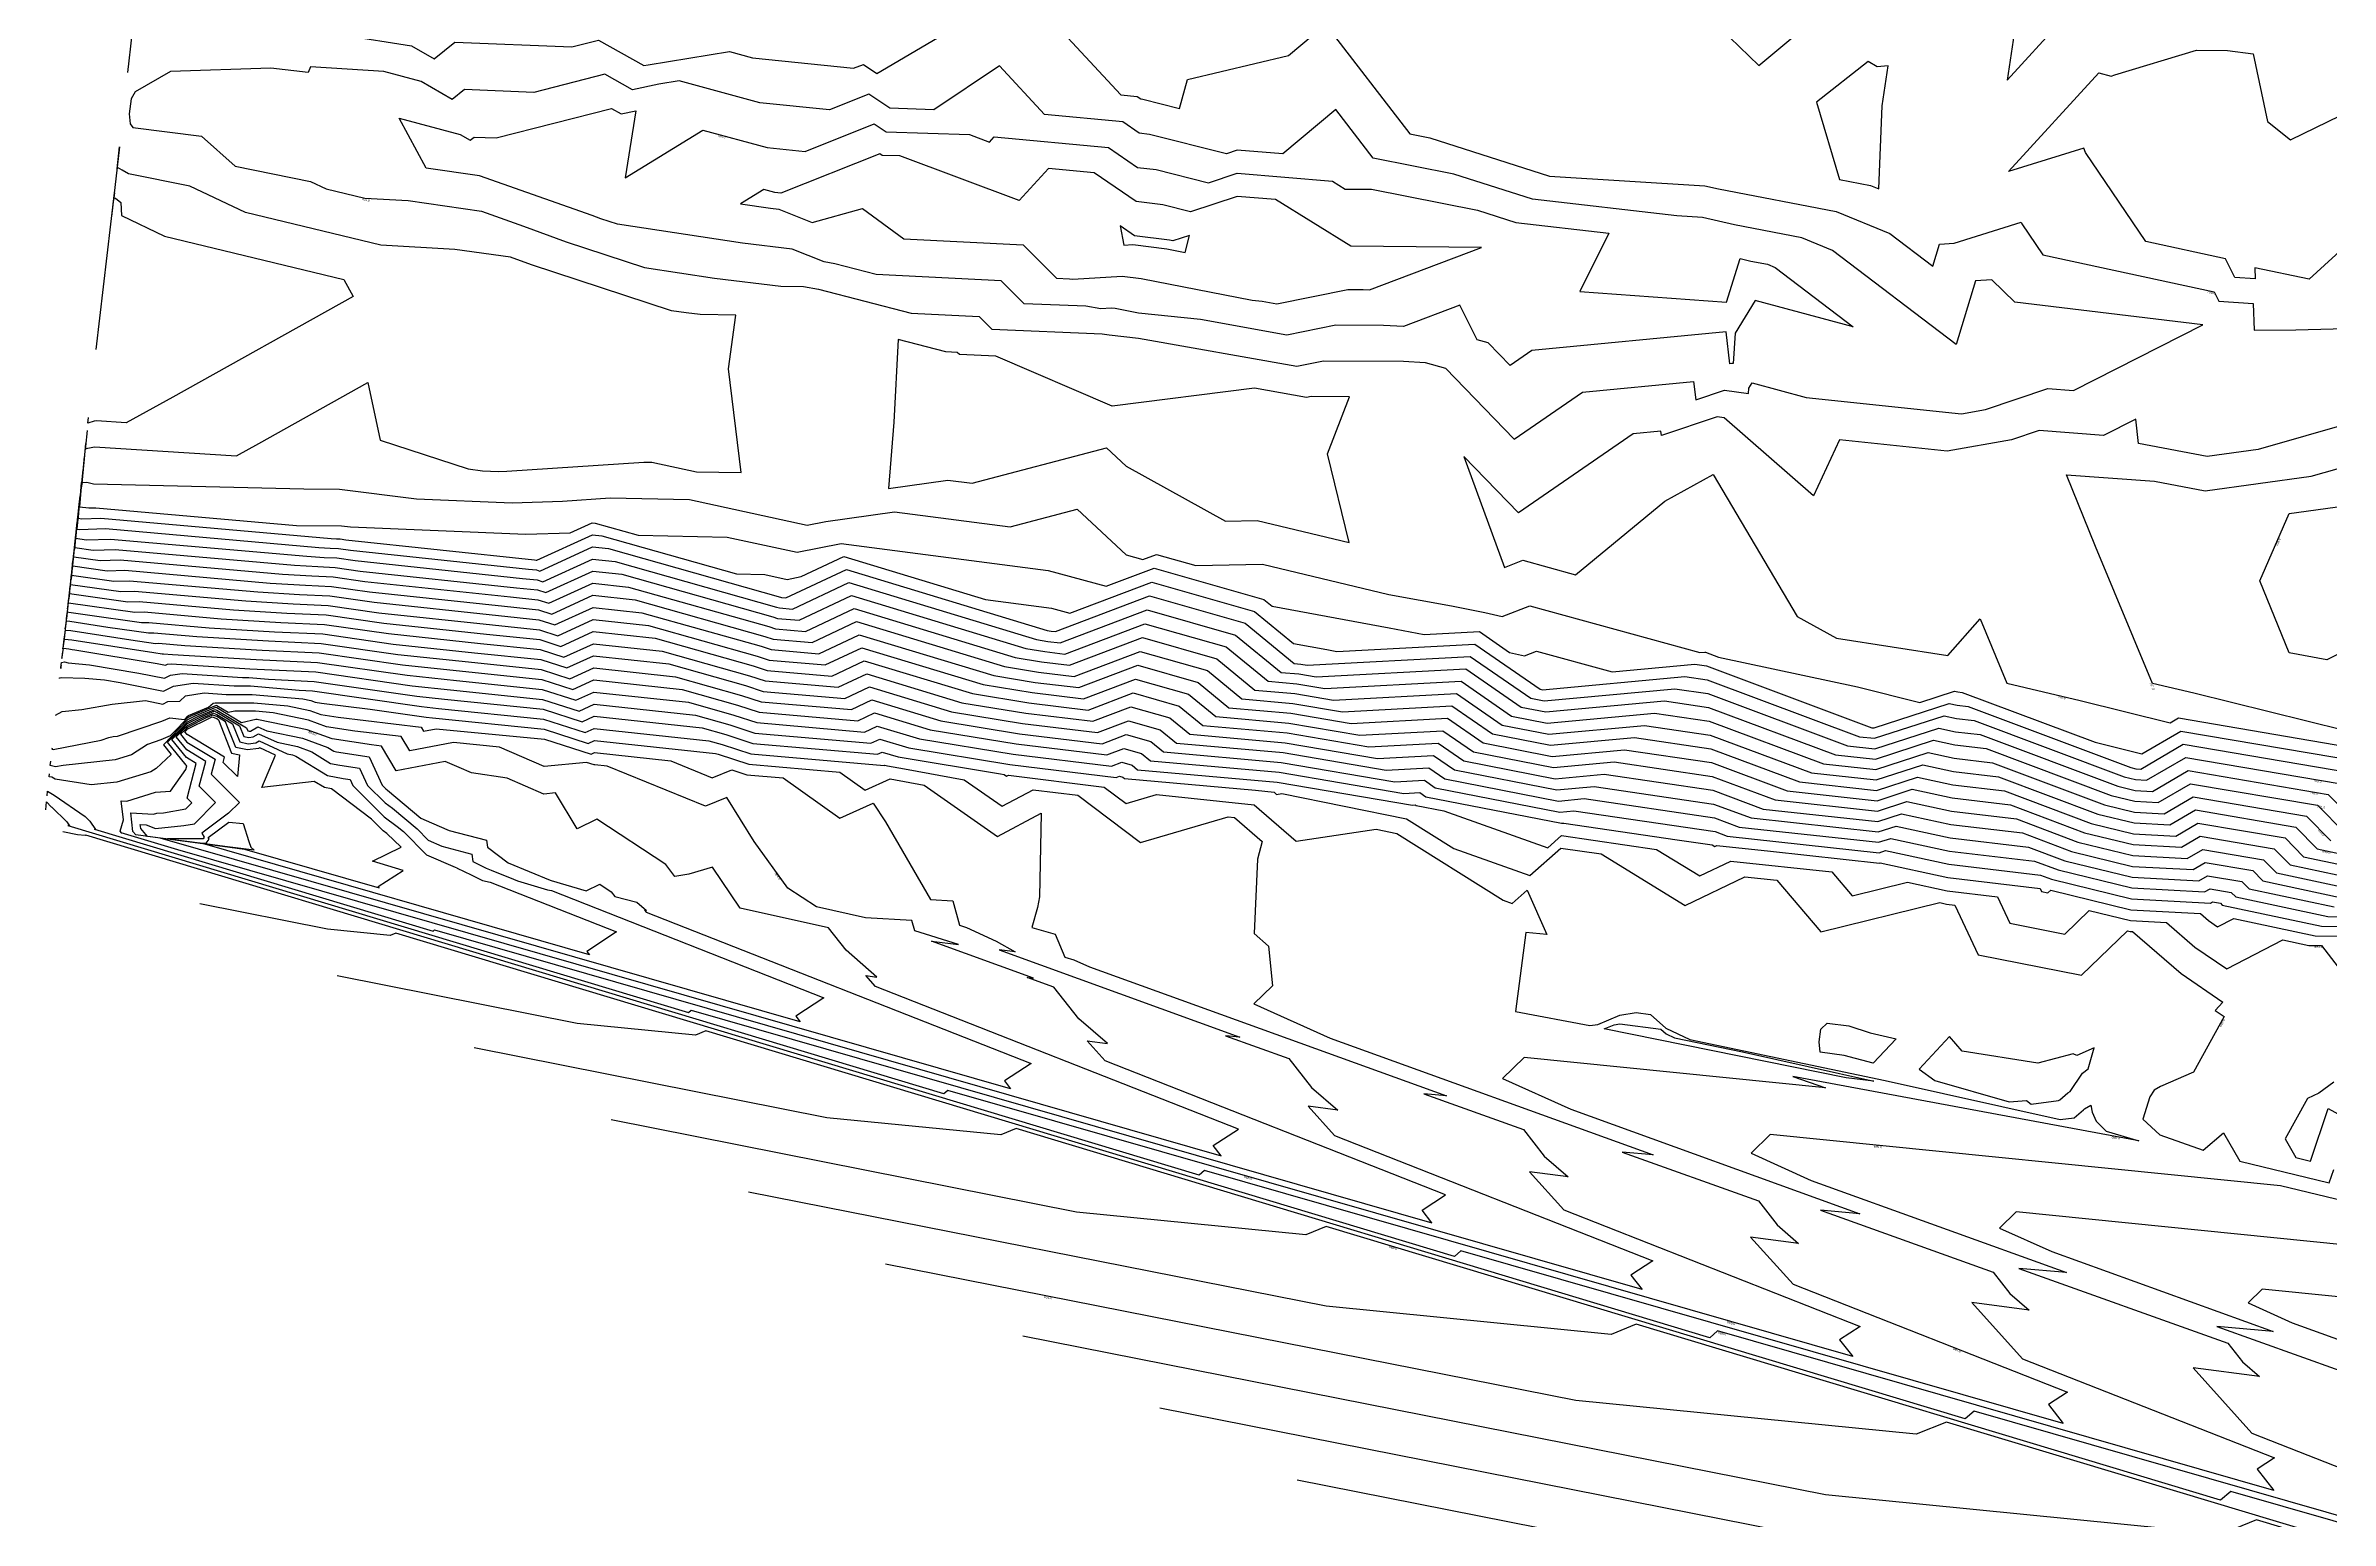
# Model space of a CAD drawing. Extents: x 1684434 to 1702565, y 997334 to 1000228.
# Drawn here: x 1697641 to 1698121.1, y 999311.3 to 999621.2 of the extents above; entities that cross this region are included whole.
import ezdxf

# ---------------------------------------------------------------- set-up
doc = ezdxf.new("R2010")
doc.units = 0
doc.layers.add('Default', color=7, linetype='Continuous')

msp = doc.modelspace()

# ---------------------------------------------------------------- linework, layer by layer
at = {"layer": 'Default'}
for points in [[(1697845.61, 999633.87), (1697866.92, 999610.82), (1697870.4, 999610.49), (1697871.12, 999610), (1697871.58, 999609.94), (1697879.29, 999608), (1697880.97, 999614.07), (1697902.2, 999619.07), (1697909.98, 999625.62), (1697927.65, 999602.62), (1697931.88, 999601.79), (1697957.01, 999593.72), (1697989.68, 999591.74), (1697992.53, 999591.08), (1698017.25, 999586.29), (1698028.53, 999581.69), (1698037.55, 999574.82), (1698038.98, 999579.47), (1698042.02, 999579.69), (1698056.12, 999584.08), (1698056.23, 999583.76), (1698060.64, 999577.25), (1698096.66, 999569.45), (1698097.66, 999567.49), (1698104.89, 999566.97), (1698105.04, 999561.38), (1698113.8, 999561.48), (1698126.96, 999561.79)], [(1697988.8, 999628.75), (1698001, 999617.02), (1698017.03, 999630.35)], [(1697703.7, 999623.36), (1697717.89, 999621.16), (1697722.7, 999618.42), (1697727.01, 999621.89), (1697751.56, 999620.92), (1697757.16, 999622.34), (1697766.71, 999616.97), (1697767.64, 999617.17), (1697784.7, 999619.93), (1697789.55, 999618.62), (1697810.77, 999616.41), (1697812.85, 999617.24), (1697815.7, 999615.32), (1697834.36, 999626.34)], [(1698055.1, 999626.56), (1698053.16, 999613.93), (1698064.42, 999626.24)], [(1697658.27, 999615.52), (1697659.23, 999623.52)], [(1698151.92, 999604.34), (1698116.61, 999572.07), (1698105.24, 999574.51), (1698105.31, 999572.16), (1698101.03, 999572.47), (1698099.03, 999576.38), (1698082.3, 999580), (1698069.62, 999598.74), (1698069.31, 999599.65), (1698053.45, 999594.7), (1698072.42, 999615.46), (1698075.01, 999614.74), (1698075.82, 999615.02), (1698092.97, 999620.21), (1698099.49, 999620.14), (1698104.85, 999619.42), (1698107.91, 999605.22), (1698112.71, 999601.35), (1698149.43, 999619.27)], [(1698054.77, 999567.25), (1698049.96, 999571.99), (1698046.55, 999571.75), (1698042.43, 999558.38), (1698016.48, 999578.13), (1698010.03, 999580.76), (1697995.91, 999583.5), (1697989.18, 999585.06), (1697983.74, 999585.39), (1697953.46, 999588.88), (1697936.9, 999594.2), (1697919.96, 999597.53), (1697912.1, 999607.75), (1697901.01, 999598.41), (1697891.41, 999599.21), (1697889.14, 999598.46), (1697872.97, 999602.53), (1697870.8, 999602.8), (1697867.38, 999605.14), (1697850.89, 999606.69), (1697841.42, 999616.93), (1697827.63, 999607.71), (1697818.4, 999608.02), (1697813.99, 999610.98), (1697805.7, 999607.68), (1697791.11, 999609.19), (1697774.12, 999613.77), (1697769.86, 999613.08), (1697764.32, 999611.9), (1697758.54, 999615.15), (1697743.63, 999611.35), (1697729.03, 999611.93), (1697726.47, 999609.87), (1697719.9, 999613.61), (1697712.06, 999615.73), (1697696.7, 999616.7), (1697696.17, 999615.51), (1697688.37, 999616.45), (1697667.24, 999615.72), (1697659.82, 999611.45), (1697658.98, 999610.02), (1697658.58, 999606.83), (1697658.8, 999604.74), (1697659.34, 999603.98), (1697673.79, 999602.12), (1697680.85, 999595.82), (1697696.66, 999592.65), (1697700, 999591.07), (1697708.12, 999589.1), (1697717.22, 999588.6), (1697732.6, 999586.39), (1697741.47, 999583.25), (1697750.41, 999579.96), (1697766.86, 999574.55), (1697781.54, 999572.33), (1697795.48, 999570.65), (1697800.3, 999570.59), (1697803.39, 999570), (1697822.86, 999564.94), (1697837.19, 999564.24), (1697839.83, 999561.6), (1697863.01, 999560.62), (1697864.5, 999560.38), (1697870.67, 999559.73), (1697903.89, 999553.8), (1697909.5, 999554.93), (1697926.37, 999554.87), (1697930.88, 999554.61), (1697935.19, 999553.39), (1697949.61, 999538.5), (1697963.96, 999548.36), (1697987.27, 999550.61), (1697987.74, 999546.75), (1697993.77, 999548.78), (1697998.84, 999548.1), (1697998.91, 999549.17), (1697999.6, 999550.31), (1698010.95, 999547.27), (1698043.55, 999543.8), (1698048.64, 999544.7), (1698061.7, 999549.16), (1698067.09, 999548.74), (1698094.29, 999562.52), (1698054.77, 999567.25)], [(1698028.2, 999616.93), (1698025.87, 999616.72), (1698023.95, 999617.87), (1698013.09, 999609.32), (1698017.93, 999593.08), (1698024.47, 999591.82), (1698026.2, 999591.11), (1698026.91, 999608.55), (1698028.2, 999616.93)], [(1697963.36, 999569.49), (1697994.2, 999567.24), (1697997.08, 999576.42), (1697999.29, 999575.91), (1698002.82, 999575.23), (1698004.43, 999574.57), (1698020.83, 999562.09), (1698000.21, 999567.62), (1697996.05, 999560.79), (1697995.63, 999554.36), (1697995.31, 999554.41), (1697994.93, 999554.28), (1697994.11, 999561.03), (1697953.31, 999557.1), (1697948.75, 999553.96), (1697944.16, 999558.7), (1697941.8, 999559.37), (1697938.17, 999566.64), (1697926.32, 999562.16), (1697922.12, 999562.4), (1697912.09, 999562.44), (1697901.79, 999560.37), (1697883.67, 999563.6), (1697870.69, 999564.98), (1697865.78, 999565.93), (1697864.94, 999566.03), (1697862.76, 999565.9), (1697859.59, 999566.4), (1697846.64, 999566.94), (1697841.79, 999571.78), (1697815.53, 999573.08), (1697806.87, 999575.33), (1697804.62, 999575.76), (1697797.92, 999578.39), (1697787.44, 999579.66), (1697761.18, 999583.63), (1697757.71, 999584.77), (1697755.83, 999585.46), (1697732.19, 999593.84), (1697720.96, 999595.45), (1697715.32, 999605.97), (1697728.14, 999602.5), (1697730.23, 999601.31), (1697731.05, 999601.97), (1697735.7, 999601.79), (1697759.92, 999607.95), (1697761.93, 999606.83), (1697765.07, 999607.5), (1697762.78, 999593.39), (1697779.14, 999603.41), (1697792.66, 999599.77), (1697800.62, 999598.94), (1697815.14, 999604.72), (1697817.61, 999603.06), (1697835.14, 999602.49), (1697839.32, 999600.92), (1697840.34, 999602.04), (1697864.36, 999599.78), (1697870.48, 999595.6), (1697874.36, 999595.12), (1697885.38, 999592.35), (1697891.41, 999594.35), (1697911.41, 999592.68), (1697914.05, 999591.05), (1697919.6, 999590.99), (1697941.92, 999586.6), (1697949.92, 999584.04), (1697969.47, 999581.78), (1697963.36, 999569.49)], [(1697649.74, 999540.3), (1697649.41, 999536.91), (1697649.39, 999536.65), (1697649.35, 999536.22), (1697649.39, 999536.43), (1697649.88, 999536.6), (1697651.33, 999536.84), (1697681.12, 999534.99), (1697685.83, 999537.57), (1697708.73, 999550.36), (1697711.3, 999538.24), (1697729.79, 999532.25), (1697732.82, 999531.86), (1697736.17, 999531.72), (1697737.93, 999531.79), (1697766.74, 999533.68), (1697768.41, 999533.64), (1697777.82, 999531.6), (1697787.17, 999531.49), (1697784.49, 999553.28), (1697786.08, 999564.56), (1697778.57, 999564.65), (1697775.64, 999565.01), (1697772.54, 999565.47), (1697743.12, 999575.15), (1697738.72, 999576.76), (1697727, 999578.36), (1697711.44, 999579.22), (1697683.02, 999586.11), (1697671.34, 999591.65), (1697658.47, 999594.23), (1697657.1, 999594.99), (1697656.16, 999595.58), (1697656.09, 999595.29), (1697656.54, 999599.88), (1697654.84, 999585.26)], [(1697915.29, 999579.05), (1697899.41, 999588.83), (1697891.41, 999589.49), (1697881.61, 999586.24), (1697875.76, 999587.71), (1697870.16, 999588.41), (1697861.35, 999594.43), (1697851.74, 999595.33), (1697845.6, 999588.6), (1697820.51, 999597.99), (1697816.81, 999598.11), (1697816.29, 999598.46), (1697795.54, 999590.2), (1697794.22, 999590.34), (1697791.96, 999590.95), (1697787.05, 999587.94), (1697793.35, 999586.99), (1697795.09, 999586.78), (1697802.1, 999584.02), (1697812.63, 999586.95), (1697821.32, 999580.56), (1697846.39, 999579.33), (1697853.45, 999572.29), (1697856.18, 999572.17), (1697856.85, 999572.07), (1697867.22, 999572.7), (1697871.2, 999572.21), (1697894.51, 999567.71), (1697896.67, 999567.48), (1697899.69, 999566.94), (1697914.67, 999569.94), (1697917.86, 999569.93), (1697919.2, 999569.86), (1697942.75, 999578.76), (1697915.29, 999579.05)], [(1697651.67, 999557.35), (1697655.48, 999590.25), (1697655.32, 999588.65), (1697655.45, 999589.16), (1697655.72, 999589.09), (1697656.85, 999588.22), (1697656.97, 999585.46), (1697666.04, 999581.16), (1697703.71, 999572.02), (1697705.62, 999568.43), (1697667.73, 999547.28), (1697657.96, 999541.93), (1697651.69, 999542.32), (1697651.23, 999542.24), (1697649.93, 999541.84), (1697650.04, 999543.04)], [(1697877.15, 999580.3), (1697869.85, 999581.21), (1697866.82, 999583.28), (1697867.57, 999579.25), (1697869.5, 999579.37), (1697876.62, 999578.48), (1697880.46, 999577.74), (1697881.35, 999581.3), (1697877.84, 999580.13), (1697877.15, 999580.3)], [(1697906.92, 999547.42), (1697905.99, 999547.23), (1697895, 999549.19), (1697865.15, 999545.43), (1697840.65, 999555.93), (1697833.03, 999556.25), (1697832.59, 999556.69), (1697830.2, 999556.81), (1697820.18, 999559.41), (1697819.22, 999542.08), (1697818.1, 999528.11), (1697830.61, 999529.87), (1697835.73, 999529.21), (1697863.93, 999536.68), (1697868.04, 999532.81), (1697888.91, 999521.26), (1697895.57, 999521.39), (1697914.89, 999516.77), (1697910.37, 999535.42), (1697914.96, 999547.39), (1697906.92, 999547.42)], [(1698125.92, 999542.03), (1698105.94, 999536.32), (1698095.17, 999534.84), (1698080.77, 999537.55), (1698080.18, 999542.71), (1698073.39, 999539.27), (1698059.91, 999540.32), (1698054.11, 999538.34), (1698040.55, 999535.93), (1698017.94, 999538.34), (1698012.45, 999526.61), (1697993.73, 999542.95), (1697992.23, 999543.15), (1697980.54, 999539.22), (1697980.42, 999540.19), (1697974.6, 999539.62), (1697950.47, 999523.03), (1697939.02, 999534.86), (1697947.54, 999511.51), (1697951.39, 999513.03), (1697962.51, 999509.96), (1697981.22, 999525.46), (1697991.37, 999531.03), (1698009.06, 999501.21), (1698017.35, 999496.64), (1698040.68, 999493.05), (1698047.47, 999500.76), (1698053.08, 999487.22), (1698068.49, 999483.58), (1698087.43, 999478.9), (1698089.16, 999479.91), (1698129.69, 999473.02)], [(1697649.13, 999534.82), (1697648.84, 999531.79), (1697648.44, 999527.7), (1697648.12, 999524.29), (1697650.1, 999524.02), (1697651.59, 999524.07), (1697693.77, 999520.36), (1697703.19, 999520.27), (1697705.1, 999520.03), (1697741.94, 999518.49), (1697751.27, 999518.82), (1697755.87, 999520.93), (1697756.51, 999520.86), (1697765.52, 999518.31), (1697784.24, 999517.91), (1697798.95, 999514.72), (1697808.2, 999516.58), (1697851.67, 999510.91), (1697863.89, 999507.57), (1697873.92, 999511.37), (1697897.01, 999504.78), (1697898.73, 999503.36), (1697923.33, 999498.85), (1697930.7, 999497.41), (1697942.3, 999498.04), (1697948.64, 999493.65), (1697951.74, 999492.93), (1697954.31, 999493.94), (1697970.19, 999489.57), (1697987.56, 999491.17), (1697989.98, 999490.82), (1698024.71, 999477.86), (1698025.23, 999477.8), (1698041.02, 999482.95), (1698042.64, 999482.6), (1698045, 999482.32), (1698079.18, 999469.48), (1698080.23, 999469.22), (1698081.26, 999469.16), (1698090.18, 999474.38), (1698125.16, 999468.44)], [(1697649.43, 999537.56), (1697649.12, 999534.35), (1697648.91, 999532.18), (1697648.57, 999528.49), (1697648.77, 999529.41), (1697649.69, 999529.47), (1697651.06, 999529.09), (1697695.3, 999528.06), (1697702.75, 999528), (1697718.96, 999525.95), (1697739.05, 999525.11), (1697749.62, 999525.48), (1697759.64, 999526.13), (1697776.32, 999525.78), (1697801.05, 999520.41), (1697804.97, 999521.2), (1697819.4, 999523.23), (1697843.7, 999520.06), (1697857.8, 999523.79), (1697868.05, 999514.15), (1697871.54, 999513.19), (1697874.41, 999514.28), (1697882.7, 999511.92), (1697896.71, 999512.19), (1697923.24, 999505.85), (1697936.42, 999503.43), (1697943.42, 999502.06), (1697947.08, 999501.21), (1697952.85, 999503.49), (1697988.58, 999493.64), (1697989.67, 999493.74), (1697989.82, 999493.72), (1697992.55, 999492.7), (1698021.72, 999486.42), (1698034.85, 999483.15), (1698042.14, 999485.52), (1698042.79, 999485.38), (1698043.73, 999485.27), (1698071.66, 999474.78), (1698081.48, 999472.35), (1698089.67, 999477.14), (1698127.43, 999470.73)], [(1698131.96, 999475.31), (1698092.37, 999485.09), (1698083.7, 999487.14), (1698071.77, 999515.94), (1698065.67, 999530.97), (1698084.1, 999529.63), (1698094.76, 999527.62), (1698117.07, 999530.68), (1698127.97, 999533.79)], [(1697648.52, 999529.35), (1697648.26, 999526.66), (1697647.57, 999519.55), (1697647.58, 999519.6), (1697648.13, 999519.52), (1697653.62, 999519.69), (1697698.46, 999515.75), (1697700.83, 999515.6), (1697702.57, 999515.52), (1697705.11, 999515.15), (1697742.46, 999511.17), (1697744.18, 999511), (1697744.86, 999510.78), (1697755.92, 999515.84), (1697759.32, 999515.48), (1697795.43, 999505.28), (1697795.63, 999505.21), (1697796.59, 999505.13), (1697809.27, 999511.1), (1697851.47, 999498.3), (1697852.31, 999498.16), (1697853.19, 999498.05), (1697872.95, 999505.54), (1697893.05, 999499.81), (1697903.36, 999491.33), (1697904.76, 999491.21), (1697906.11, 999490.98), (1697940.37, 999492.84), (1697953.07, 999484.05), (1697955.88, 999483.5), (1697983.32, 999486.04), (1697990.28, 999485.02), (1698019.64, 999474.06), (1698025.4, 999473.43), (1698038.79, 999477.79), (1698042.35, 999477.02), (1698047.53, 999476.41), (1698076.4, 999465.56), (1698080.07, 999464.67), (1698083.7, 999464.47), (1698091.2, 999468.86), (1698120.63, 999463.85), (1698126.88, 999457.49)], [(1697648.82, 999532.08), (1697648.55, 999529.22), (1697647.96, 999523.23), (1697647.84, 999521.87), (1697648.63, 999521.76), (1697652.6, 999521.88), (1697701.03, 999517.62), (1697702.13, 999517.55), (1697702.94, 999517.52), (1697704.11, 999517.35), (1697743.72, 999513.12), (1697744.08, 999513.09), (1697744.23, 999513.04), (1697755.9, 999518.38), (1697757.92, 999518.17), (1697786.2, 999510.18), (1697792.16, 999510.05), (1697796.84, 999509.03), (1697799.79, 999509.63), (1697808.74, 999513.84), (1697838.51, 999504.81), (1697852.35, 999503), (1697856.24, 999501.94), (1697873.44, 999508.45), (1697895.03, 999502.29), (1697903.21, 999495.56), (1697910.24, 999494.28), (1697912.35, 999493.86), (1697941.34, 999495.44), (1697955.08, 999485.93), (1697955.54, 999485.84), (1697985.44, 999488.61), (1697990.13, 999487.92), (1698022.18, 999475.96), (1698025.32, 999475.62), (1698039.91, 999480.37), (1698042.5, 999479.81), (1698046.26, 999479.36), (1698077.79, 999467.52), (1698080.15, 999466.94), (1698082.48, 999466.81), (1698090.69, 999471.62), (1698122.9, 999466.15)], [(1697647.91, 999523.87), (1697647.69, 999521.54), (1697647.08, 999515.37), (1697647.14, 999515.72), (1697651.03, 999515.17), (1697655.64, 999515.31), (1697693.33, 999511.99), (1697698.23, 999511.7), (1697701.83, 999511.53), (1697707.09, 999510.77), (1697739.95, 999507.27), (1697744.38, 999506.81), (1697746.13, 999506.25), (1697755.97, 999510.76), (1697762.12, 999510.1), (1697793.79, 999501.15), (1697794.78, 999500.83), (1697799.34, 999500.43), (1697810.35, 999505.62), (1697847, 999494.5), (1697850.97, 999493.85), (1697855.15, 999493.34), (1697871.98, 999499.71), (1697889.1, 999494.83), (1697897.87, 999487.61), (1697903.93, 999487.08), (1697909.8, 999486.08), (1697938.44, 999487.64), (1697949.06, 999480.29), (1697956.54, 999478.83), (1697979.09, 999480.91), (1697990.59, 999479.22), (1698014.58, 999470.27), (1698025.57, 999469.06), (1698036.55, 999472.64), (1698042.06, 999471.45), (1698050.06, 999470.5), (1698073.62, 999461.65), (1698079.91, 999460.11), (1698086.14, 999459.77), (1698092.23, 999463.33), (1698116.1, 999459.27), (1698121.17, 999454.11)], [(1697648.21, 999526.61), (1697647.97, 999524.1), (1697647.33, 999517.46), (1697647.36, 999517.66), (1697649.58, 999517.34), (1697654.63, 999517.5), (1697695.9, 999513.87), (1697699.53, 999513.65), (1697702.2, 999513.52), (1697706.1, 999512.96), (1697741.21, 999509.22), (1697744.28, 999508.9), (1697745.49, 999508.51), (1697755.95, 999513.3), (1697760.72, 999512.79), (1697794.61, 999503.21), (1697795.2, 999503.02), (1697797.97, 999502.78), (1697809.81, 999508.36), (1697849.24, 999496.4), (1697851.64, 999496), (1697854.17, 999495.7), (1697872.46, 999502.63), (1697891.07, 999497.32), (1697900.62, 999489.47), (1697904.34, 999489.14), (1697907.96, 999488.53), (1697939.41, 999490.24), (1697951.07, 999482.17), (1697956.21, 999481.16), (1697981.2, 999483.48), (1697990.43, 999482.12), (1698017.11, 999472.17), (1698025.49, 999471.25), (1698037.67, 999475.22), (1698042.2, 999474.24), (1698048.79, 999473.46), (1698075.01, 999463.61), (1698079.99, 999462.39), (1698084.92, 999462.12), (1698091.72, 999466.09), (1698118.37, 999461.56), (1698124.03, 999455.8)], [(1698134.5, 999499.12), (1698120.35, 999492.14), (1698112.46, 999493.57), (1698106.23, 999508.68), (1698112.43, 999522.88), (1698128.2, 999525.04)], [(1697647.61, 999521.13), (1697647.4, 999518.98), (1697646.84, 999513.28), (1697646.92, 999513.79), (1697652.48, 999512.99), (1697656.66, 999513.12), (1697690.77, 999510.12), (1697696.93, 999509.75), (1697701.47, 999509.53), (1697708.09, 999508.58), (1697738.69, 999505.32), (1697744.48, 999504.72), (1697746.76, 999503.99), (1697756, 999508.22), (1697763.52, 999507.4), (1697792.97, 999499.09), (1697794.35, 999498.64), (1697800.71, 999498.08), (1697810.89, 999502.88), (1697844.76, 999492.6), (1697850.31, 999491.69), (1697856.13, 999490.98), (1697871.49, 999496.8), (1697887.12, 999492.34), (1697895.13, 999485.76), (1697903.52, 999485.01), (1697911.64, 999483.63), (1697937.48, 999485.04), (1697947.06, 999478.41), (1697956.88, 999476.49), (1697976.97, 999478.35), (1697990.74, 999476.31), (1698012.04, 999468.37), (1698025.66, 999466.88), (1698035.44, 999470.06), (1698041.91, 999468.66), (1698051.33, 999467.55), (1698072.22, 999459.7), (1698079.83, 999457.83), (1698087.36, 999457.42), (1698092.74, 999460.57), (1698113.84, 999456.98), (1698118.32, 999452.42), (1698128.45, 999450.26)], [(1697647, 999515.66), (1697646.83, 999513.86), (1697646.36, 999509.1), (1697646.49, 999509.91), (1697655.39, 999508.64), (1697658.68, 999508.74), (1697685.64, 999506.37), (1697694.34, 999505.84), (1697700.73, 999505.54), (1697710.07, 999504.2), (1697736.18, 999501.42), (1697744.67, 999500.54), (1697748.03, 999499.46), (1697756.05, 999503.13), (1697766.33, 999502.02), (1697791.34, 999494.96), (1697793.49, 999494.26), (1697803.46, 999493.39), (1697811.97, 999497.4), (1697840.29, 999488.81), (1697848.97, 999487.38), (1697858.1, 999486.27), (1697870.52, 999490.97), (1697883.16, 999487.37), (1697889.64, 999482.04), (1697902.69, 999480.88), (1697915.33, 999478.73), (1697935.55, 999479.84), (1697943.05, 999474.65), (1697957.54, 999471.81), (1697972.74, 999473.21), (1697991.04, 999470.51), (1698006.98, 999464.57), (1698025.83, 999462.51), (1698033.2, 999464.91), (1698041.62, 999463.09), (1698053.86, 999461.64), (1698069.44, 999455.78), (1698079.67, 999453.28), (1698089.8, 999452.72), (1698093.76, 999455.04), (1698109.31, 999452.4), (1698112.61, 999449.04), (1698125.81, 999446.23)], [(1697647.3, 999518.39), (1697647.11, 999516.42), (1697646.6, 999511.19), (1697646.71, 999511.85), (1697653.94, 999510.82), (1697657.67, 999510.93), (1697688.2, 999508.24), (1697695.64, 999507.79), (1697701.1, 999507.53), (1697709.08, 999506.39), (1697737.43, 999503.37), (1697744.58, 999502.63), (1697747.39, 999501.72), (1697756.03, 999505.67), (1697764.93, 999504.71), (1697792.16, 999497.02), (1697793.92, 999496.45), (1697802.09, 999495.74), (1697811.43, 999500.14), (1697842.52, 999490.71), (1697849.64, 999489.53), (1697857.11, 999488.63), (1697871.01, 999493.89), (1697885.14, 999489.86), (1697892.38, 999483.9), (1697903.1, 999482.95), (1697913.49, 999481.18), (1697936.51, 999482.44), (1697945.05, 999476.53), (1697957.21, 999474.15), (1697974.85, 999475.78), (1697990.89, 999473.41), (1698009.51, 999466.47), (1698025.74, 999464.69), (1698034.32, 999467.49), (1698041.76, 999465.88), (1698052.59, 999464.59), (1698070.83, 999457.74), (1698079.75, 999455.56), (1698088.58, 999455.07), (1698093.25, 999457.8), (1698111.57, 999454.69), (1698115.47, 999450.73), (1698127.13, 999448.25)], [(1697646.39, 999510.18), (1697646.25, 999508.74), (1697645.88, 999504.91), (1697646.06, 999506.03), (1697658.29, 999504.29), (1697660.71, 999504.36), (1697680.51, 999502.62), (1697691.74, 999501.94), (1697700, 999501.54), (1697712.06, 999499.81), (1697733.66, 999497.51), (1697744.87, 999496.36), (1697749.3, 999494.93), (1697756.1, 999498.05), (1697769.13, 999496.64), (1697789.7, 999490.83), (1697792.63, 999489.88), (1697806.21, 999488.69), (1697813.05, 999491.91), (1697835.81, 999485.01), (1697847.63, 999483.06), (1697860.06, 999481.55), (1697869.55, 999485.15), (1697879.2, 999482.39), (1697884.15, 999478.32), (1697901.86, 999476.76), (1697919.02, 999473.84), (1697933.62, 999474.63), (1697939.03, 999470.89), (1697958.21, 999467.13), (1697968.5, 999468.08), (1697991.35, 999464.71), (1698001.91, 999460.77), (1698026, 999458.14), (1698030.97, 999459.76), (1698041.33, 999457.52), (1698056.39, 999455.73), (1698066.66, 999451.87), (1698079.51, 999448.72), (1698092.24, 999448.03), (1698094.78, 999449.52), (1698104.78, 999447.82), (1698106.9, 999445.66), (1698123.17, 999442.2)], [(1697646.69, 999512.92), (1697646.54, 999511.3), (1697646.12, 999507.01), (1697646.27, 999507.97), (1697656.84, 999506.46), (1697659.7, 999506.55), (1697683.07, 999504.49), (1697693.04, 999503.89), (1697700.37, 999503.54), (1697711.06, 999502.01), (1697734.92, 999499.46), (1697744.77, 999498.45), (1697748.66, 999497.19), (1697756.08, 999500.59), (1697767.73, 999499.33), (1697790.52, 999492.9), (1697793.06, 999492.07), (1697804.83, 999491.04), (1697812.51, 999494.65), (1697838.05, 999486.91), (1697848.3, 999485.22), (1697859.08, 999483.91), (1697870.03, 999488.06), (1697881.18, 999484.88), (1697886.89, 999480.18), (1697902.27, 999478.82), (1697917.18, 999476.29), (1697934.59, 999477.23), (1697941.04, 999472.77), (1697957.88, 999469.47), (1697970.62, 999470.65), (1697991.2, 999467.61), (1698004.44, 999462.67), (1698025.91, 999460.32), (1698032.09, 999462.33), (1698041.47, 999460.3), (1698055.12, 999458.68), (1698068.05, 999453.83), (1698079.59, 999451), (1698091.02, 999450.38), (1698094.27, 999452.28), (1698107.04, 999450.11), (1698109.76, 999447.35), (1698124.49, 999444.21)], [(1697645.78, 999504.7), (1697645.68, 999503.62), (1697645.4, 999500.73), (1697645.58, 999501.91), (1697645.62, 999502.18), (1697645.93, 999502.15), (1697649.31, 999501.63), (1697661.19, 999499.93), (1697662.74, 999499.98), (1697675.38, 999498.87), (1697689.14, 999498.03), (1697699.27, 999497.55), (1697714.04, 999495.43), (1697731.15, 999493.61), (1697745.07, 999492.17), (1697750.56, 999490.4), (1697756.15, 999492.96), (1697771.94, 999491.26), (1697788.07, 999486.71), (1697791.78, 999485.49), (1697808.95, 999484), (1697814.12, 999486.43), (1697831.34, 999481.21), (1697846.3, 999478.75), (1697862.02, 999476.84), (1697868.57, 999479.32), (1697875.24, 999477.42), (1697878.66, 999474.61), (1697901.03, 999472.63), (1697922.71, 999468.94), (1697931.69, 999469.43), (1697935.02, 999467.13), (1697958.88, 999462.45), (1697964.27, 999462.95), (1697991.65, 999458.91), (1697996.84, 999456.98), (1698026.17, 999453.77), (1698028.73, 999454.6), (1698041.03, 999451.94), (1698058.92, 999449.82), (1698063.88, 999447.96), (1698079.35, 999444.17), (1698094.67, 999443.33), (1698095.81, 999443.99), (1698100.25, 999443.24), (1698101.19, 999442.28), (1698120.53, 999438.16), (1698131.37, 999438.07)], [(1697646.09, 999507.44), (1697645.96, 999506.18), (1697645.64, 999502.82), (1697645.84, 999504.1), (1697659.74, 999502.11), (1697661.72, 999502.17), (1697677.94, 999500.74), (1697690.44, 999499.99), (1697699.63, 999499.55), (1697713.05, 999497.62), (1697732.4, 999495.56), (1697744.97, 999494.26), (1697749.93, 999492.67), (1697756.13, 999495.51), (1697770.54, 999493.95), (1697788.89, 999488.77), (1697792.2, 999487.69), (1697807.58, 999486.35), (1697813.58, 999489.17), (1697833.57, 999483.11), (1697846.96, 999480.91), (1697861.04, 999479.2), (1697869.06, 999482.23), (1697877.22, 999479.91), (1697881.41, 999476.47), (1697901.45, 999474.69), (1697920.86, 999471.39), (1697932.66, 999472.03), (1697937.03, 999469.01), (1697958.54, 999464.79), (1697966.39, 999465.52), (1697991.5, 999461.81), (1697999.38, 999458.88), (1698026.08, 999455.95), (1698029.85, 999457.18), (1698041.18, 999454.73), (1698057.66, 999452.78), (1698065.27, 999449.91), (1698079.43, 999446.45), (1698093.45, 999445.68), (1698095.29, 999446.75), (1698102.51, 999445.53), (1698104.05, 999443.97), (1698121.85, 999440.18)], [(1697645.48, 999501.96), (1697645.39, 999501.06), (1697645.15, 999498.64), (1697645.31, 999499.62), (1697645.41, 999500.28), (1697646.13, 999500.21), (1697654.12, 999498.97), (1697662.64, 999497.76), (1697663.75, 999497.79), (1697672.81, 999496.99), (1697687.85, 999496.08), (1697698.9, 999495.56), (1697715.04, 999493.24), (1697729.89, 999491.66), (1697745.17, 999490.08), (1697751.2, 999488.14), (1697756.18, 999490.42), (1697773.34, 999488.57), (1697787.25, 999484.64), (1697791.35, 999483.3), (1697810.32, 999481.65), (1697814.66, 999483.69), (1697829.1, 999479.31), (1697845.63, 999476.59), (1697863, 999474.48), (1697868.09, 999476.41), (1697873.26, 999474.93), (1697875.92, 999472.75), (1697900.62, 999470.56), (1697924.55, 999466.49), (1697930.73, 999466.83), (1697933.02, 999465.25), (1697959.21, 999460.11), (1697962.15, 999460.39), (1697991.8, 999456.01), (1697994.31, 999455.08), (1698026.25, 999451.58), (1698027.62, 999452.03), (1698040.89, 999449.16), (1698060.19, 999446.87), (1698062.49, 999446), (1698079.27, 999441.89), (1698095.89, 999440.98), (1698096.32, 999441.23), (1698097.98, 999440.95), (1698098.34, 999440.59), (1698119.21, 999436.15), (1698130.91, 999436.05)], [(1697644.56, 999493.75), (1697644.53, 999493.37), (1697644.43, 999492.37), (1697644.5, 999492.78), (1697644.76, 999494.56), (1697645.92, 999494.46), (1697646.61, 999494.27), (1697647.13, 999494.22), (1697664.49, 999491.32), (1697666.23, 999490.98), (1697666.62, 999491.17), (1697667.4, 999491.29), (1697676.36, 999490.69), (1697683.95, 999490.23), (1697697.8, 999489.57), (1697718.01, 999486.67), (1697726.12, 999485.8), (1697745.46, 999483.81), (1697753.1, 999481.35), (1697756.26, 999482.79), (1697777.55, 999480.5), (1697784.8, 999478.45), (1697790.06, 999476.73), (1697814.44, 999474.61), (1697816.28, 999475.47), (1697822.39, 999473.62), (1697843.62, 999470.12), (1697865.94, 999467.41), (1697866.63, 999467.67), (1697867.33, 999467.47), (1697867.68, 999467.18), (1697895.27, 999464.73), (1697899.13, 999464.33), (1697899.68, 999463.85), (1697900.74, 999464.01), (1697926.98, 999458.68), (1697936.89, 999452.44), (1697952.91, 999446.77), (1697959.42, 999452.57), (1697967.88, 999451.34), (1697985.52, 999440.5), (1697998.04, 999446.51), (1698004.8, 999445.8), (1698014.05, 999434.95), (1698039.06, 999441.1), (1698040.45, 999440.8), (1698042.21, 999440.59), (1698047.08, 999430.16), (1698068.79, 999425.84), (1698078.48, 999435.19), (1698079.03, 999435.06), (1698079.5, 999435.03), (1698089.72, 999426.19), (1698098.48, 999420.19), (1698096.87, 999418.4), (1698098.79, 999417.14), (1698092.32, 999405.45), (1698085.36, 999402.49), (1698084.03, 999401.66), (1698083.12, 999400.28), (1698081.67, 999395.57), (1698085.26, 999392.3), (1698094.34, 999389.11), (1698098.63, 999392.69), (1698102.07, 999386.76), (1698120.86, 999382.22), (1698121.78, 999384.99)], [(1697644.87, 999496.49), (1697644.81, 999495.93), (1697644.67, 999494.46), (1697644.77, 999495.06), (1697644.97, 999496.46), (1697646.54, 999496.33), (1697663.75, 999493.66), (1697665.54, 999493.4), (1697665.78, 999493.41), (1697667.68, 999493.24), (1697685.25, 999492.18), (1697698.17, 999491.56), (1697717.02, 999488.86), (1697727.37, 999487.75), (1697745.36, 999485.9), (1697752.46, 999483.61), (1697756.23, 999485.34), (1697776.14, 999483.19), (1697785.62, 999480.51), (1697790.49, 999478.92), (1697813.07, 999476.95), (1697815.74, 999478.21), (1697824.62, 999475.52), (1697844.29, 999472.28), (1697864.96, 999469.77), (1697867.12, 999470.58), (1697869.31, 999469.96), (1697870.43, 999469.03), (1697899.79, 999466.43), (1697928.24, 999461.6), (1697928.8, 999461.63), (1697929.01, 999461.48), (1697934.81, 999460.35), (1697956.63, 999452.62), (1697959.53, 999455.2), (1697979.52, 999452.29), (1697988.63, 999446.7), (1697995.09, 999449.8), (1698016.35, 999447.57), (1698020.64, 999442.53), (1698032.25, 999445.39), (1698040.59, 999443.58), (1698051.15, 999442.33), (1698053.74, 999436.79), (1698065.27, 999434.5), (1698070.42, 999439.46), (1698079.11, 999437.34), (1698086.64, 999436.92), (1698092.6, 999431.77), (1698099.3, 999427.17), (1698111.12, 999433.27), (1698116.58, 999432.11), (1698119.2, 999432.09), (1698123.44, 999426.59)], [(1697645.17, 999499.23), (1697645.1, 999498.49), (1697644.91, 999496.55), (1697645.04, 999497.34), (1697645.19, 999498.37), (1697646.34, 999498.27), (1697658.94, 999496.32), (1697664.09, 999495.58), (1697664.76, 999495.6), (1697670.25, 999495.12), (1697686.55, 999494.13), (1697698.53, 999493.56), (1697716.03, 999491.05), (1697728.63, 999489.71), (1697745.27, 999487.99), (1697751.83, 999485.87), (1697756.21, 999487.88), (1697774.74, 999485.88), (1697786.43, 999482.58), (1697790.92, 999481.11), (1697811.7, 999479.3), (1697815.2, 999480.95), (1697826.86, 999477.42), (1697844.96, 999474.44), (1697863.98, 999472.12), (1697867.6, 999473.5), (1697871.28, 999472.44), (1697873.17, 999470.89), (1697900.21, 999468.5), (1697926.4, 999464.05), (1697929.77, 999464.23), (1697931.01, 999463.36), (1697959.54, 999457.78), (1697960.03, 999457.82), (1697983.83, 999454.31), (1697991.17, 999453.24), (1697991.74, 999452.89), (1697992.14, 999453.09), (1698003.47, 999451.9), (1698026.34, 999449.4), (1698026.5, 999449.45), (1698040.74, 999446.37), (1698060.1, 999444.07), (1698060.4, 999443.42), (1698061.75, 999443.15), (1698062.36, 999443.74), (1698079.19, 999439.61), (1698093.77, 999438.82), (1698095.47, 999437.34), (1698097.39, 999436.03), (1698100.77, 999437.77), (1698117.89, 999434.13), (1698126.13, 999434.06)], [(1697644.26, 999491.01), (1697644.24, 999490.81), (1697644.19, 999490.28), (1697644.22, 999490.5), (1697644.38, 999491.58), (1697645.01, 999491.67), (1697645.79, 999491.45), (1697650.26, 999491.07), (1697660.58, 999489.34), (1697666.03, 999488.26), (1697667.26, 999488.87), (1697669.72, 999489.25), (1697682.37, 999488.4), (1697683.75, 999488.4), (1697687.84, 999488.03), (1697697.43, 999487.57), (1697719.01, 999484.47), (1697724.86, 999483.85), (1697745.56, 999481.72), (1697753.73, 999479.08), (1697756.28, 999480.25), (1697778.95, 999477.81), (1697783.98, 999476.39), (1697789.63, 999474.54), (1697815.82, 999472.26), (1697816.82, 999472.73), (1697820.15, 999471.72), (1697841.65, 999468.18), (1697842.44, 999468.03), (1697842.94, 999467.68), (1697843.35, 999467.9), (1697863.44, 999465.39), (1697868.04, 999461.94), (1697874.44, 999463.8), (1697894.97, 999461.64), (1697903.79, 999453.99), (1697920.57, 999456.53), (1697924.95, 999455.65), (1697947.25, 999441.6), (1697949.19, 999440.91), (1697952.31, 999443.7), (1697956.46, 999434.39), (1697952.07, 999434.8), (1697949.9, 999418.2), (1697965.52, 999415.28), (1697967.15, 999415.5), (1697971.76, 999417.48), (1697975.19, 999417.98), (1697978.2, 999417.6), (1697981.43, 999414.72), (1697986.47, 999412.34), (1698027.54, 999403.74), (1698064.33, 999395.55), (1698067.24, 999395.91), (1698069.22, 999397.58), (1698069.42, 999397.75), (1698070.75, 999398.54), (1698071.01, 999397.08), (1698071.9, 999395.14), (1698074.01, 999393.09), (1698080.86, 999391.05), (1698008.14, 999404.55), (1698014.98, 999402.21), (1697951.68, 999408.57), (1697947.14, 999404.13), (1697961.47, 999397.68), (1698022.23, 999375.72), (1698013.93, 999376.45), (1698050.24, 999363.47), (1698053.74, 999358.99), (1698057.77, 999355.49), (1698045.76, 999357.1), (1698056.39, 999345.26), (1698109.38, 999324.42), (1698105.71, 999322.03), (1698109.19, 999317.56), (1697992.33, 999351.09), (1697990.68, 999349.68), (1697844.92, 999393.6), (1697841.7, 999392.28), (1697805.16, 999395.9), (1697731.07, 999410.56)], [(1697643.12, 999480.5), (1697644.49, 999481.26), (1697648.61, 999481.68), (1697654.98, 999482.8), (1697662, 999483.56), (1697665.64, 999482.83), (1697666.74, 999483.38), (1697669.21, 999483.46), (1697670.43, 999484.56), (1697674.36, 999485.16), (1697678.93, 999484.85), (1697684.45, 999484.86), (1697695.05, 999483.9), (1697696.77, 999483.54), (1697697.64, 999483.23), (1697699.02, 999483.02), (1697709.25, 999481.78), (1697720.99, 999480.09), (1697722.34, 999479.95), (1697745.76, 999477.53), (1697755, 999474.56), (1697756.34, 999475.17), (1697781.75, 999472.43), (1697782.35, 999472.26), (1697788.78, 999470.16), (1697807.93, 999468.49), (1697813.2, 999464.73), (1697818.51, 999467.11), (1697825.63, 999465.79), (1697841.03, 999455.01), (1697850.21, 999459.88), (1697849.85, 999442.3), (1697849.42, 999440.05), (1697848.26, 999435.87), (1697853.13, 999434.47), (1697855.21, 999429.63), (1697857.04, 999429.09), (1697860.39, 999427.58), (1697935.39, 999400.47), (1697930.6, 999400.9), (1697951.57, 999393.4), (1697955.92, 999387.83), (1697960.94, 999383.47), (1697952.8, 999384.56), (1697960.01, 999376.54), (1698022.29, 999352.05), (1698017.98, 999349.23), (1698020.72, 999345.7), (1697884.5, 999384.8), (1697883.38, 999383.84), (1697714.61, 999434.7), (1697713.44, 999434.22), (1697700.23, 999435.52), (1697673.43, 999440.83)], [(1697643.96, 999488.27), (1697643.95, 999488.25), (1697643.95, 999488.19), (1697643.95, 999488.21), (1697643.97, 999488.34), (1697644.3, 999488.39), (1697649.24, 999488.27), (1697653.39, 999487.92), (1697656.67, 999487.37), (1697665.83, 999485.55), (1697667.91, 999486.57), (1697672.04, 999487.2), (1697680.65, 999486.62), (1697684.1, 999486.63), (1697694.33, 999485.71), (1697697.07, 999485.57), (1697720, 999482.28), (1697723.6, 999481.9), (1697745.66, 999479.62), (1697754.36, 999476.82), (1697756.31, 999477.71), (1697780.35, 999475.12), (1697783.16, 999474.32), (1697789.2, 999472.35), (1697817.19, 999469.91), (1697817.36, 999469.99), (1697817.91, 999469.82), (1697821.49, 999469.23), (1697834.03, 999466.91), (1697841.98, 999461.35), (1697848.55, 999464.83), (1697857.88, 999463.67), (1697871.11, 999453.76), (1697889.53, 999459.09), (1697890.82, 999458.95), (1697896.61, 999453.92), (1697895.63, 999450.24), (1697894.99, 999434.64), (1697897.94, 999431.95), (1697898.82, 999423.64), (1697894.92, 999419.84), (1697910.93, 999412.63), (1697978.81, 999388.1), (1697972.27, 999388.68), (1698000.9, 999378.44), (1698004.83, 999373.41), (1698009.36, 999369.48), (1697999.28, 999370.83), (1698008.2, 999360.9), (1698065.83, 999338.24), (1698061.84, 999335.63), (1698064.95, 999331.63), (1697938.41, 999367.94), (1697937.03, 999366.76), (1697779.76, 999414.15), (1697777.57, 999413.25), (1697752.69, 999415.71), (1697702.25, 999425.69)], [(1697641.04, 999460.57), (1697641.24, 999462.31), (1697642.18, 999461.2), (1697642.33, 999461.18), (1697645.51, 999458.05), (1697646.05, 999457.25), (1697645.66, 999457.3), (1697776.08, 999418), (1697776.67, 999418.5), (1697932.26, 999373.84), (1697930.24, 999376.44), (1697935.19, 999379.68), (1697863.62, 999407.83), (1697859.85, 999412.03), (1697864.11, 999411.46), (1697858.11, 999416.67), (1697852.89, 999423.34), (1697847.27, 999425.35), (1697848.56, 999425.23), (1697827.14, 999432.97), (1697832.87, 999432.33), (1697823.65, 999435.17), (1697823.03, 999437.33), (1697813.31, 999437.92), (1697803.01, 999440.22), (1697796.96, 999444.14), (1697789.9, 999453.97), (1697784.18, 999463.17), (1697779.68, 999461.39), (1697759.05, 999469.8), (1697756.39, 999470.08), (1697756.27, 999470.03), (1697754.64, 999470.55), (1697745.77, 999469.67), (1697736.39, 999473.79), (1697726.75, 999474.71), (1697717.57, 999472.97), (1697715.74, 999475.98), (1697706.02, 999477.16), (1697700.02, 999478.07), (1697696.26, 999479.43), (1697688.84, 999480.99), (1697685.15, 999481.33), (1697680.81, 999481.32), (1697679.4, 999481.02), (1697676.99, 999482.45), (1697676.86, 999482.5), (1697671.71, 999480.35), (1697670.84, 999479.91), (1697668.8, 999477.76), (1697667.2, 999476.12), (1697665.25, 999475.31), (1697662.44, 999474.35), (1697659.04, 999472.16), (1697655.61, 999471.13), (1697644.69, 999469.91), (1697643.11, 999469.6), (1697642.01, 999469.89), (1697642.09, 999470.83)], [(1697641.34, 999463.57), (1697641.45, 999464.53), (1697642.15, 999464.08), (1697642.81, 999463.65), (1697649.33, 999459.21), (1697650.35, 999458.21), (1697651.5, 999456.49), (1697651.29, 999456.51), (1697722.43, 999435.08), (1697722.75, 999435.35), (1697888.02, 999387.92), (1697886.37, 999390.04), (1697891.65, 999393.49), (1697815.42, 999423.47), (1697813.37, 999425.76), (1697815.69, 999425.45), (1697809.2, 999431.09), (1697805.52, 999435.8), (1697786.95, 999439.96), (1697781.15, 999448.52), (1697776.2, 999447.11), (1697773.23, 999446.57), (1697771.31, 999449.1), (1697756.87, 999458.64), (1697752.68, 999456.59), (1697748.13, 999464.14), (1697745.68, 999463.89), (1697737.99, 999467.27), (1697730.54, 999468.34), (1697727.91, 999469.48), (1697724.95, 999470.76), (1697714.69, 999468.82), (1697711.57, 999473.98), (1697709.52, 999474.22), (1697701.22, 999475.48), (1697696, 999477.38), (1697685.73, 999479.54), (1697685.5, 999479.56), (1697685.22, 999479.56), (1697682.18, 999478.91), (1697676.99, 999482.01), (1697676.72, 999482.1), (1697672.35, 999480.28), (1697670.83, 999479.51), (1697669.1, 999477.69), (1697665.77, 999474.26), (1697667.39, 999472.25), (1697664.22, 999469.28), (1697663.1, 999468.56), (1697655.99, 999466.44), (1697650.57, 999465.83), (1697643.04, 999467.03), (1697642.35, 999467.48), (1697641.76, 999467.54), (1697641.81, 999468.13)], [(1697642.37, 999473.52), (1697642.36, 999473.33), (1697642.59, 999473.26), (1697652.68, 999475.25), (1697654.29, 999475.8), (1697655.23, 999475.97), (1697656.11, 999476.06), (1697665.44, 999479.23), (1697667.15, 999479.94), (1697670.18, 999479.61), (1697670.85, 999480.31), (1697671.06, 999480.42), (1697675.23, 999482.16), (1697676.22, 999483.04), (1697676.68, 999483.11), (1697677.21, 999483.08), (1697684.8, 999483.1), (1697691.95, 999482.45), (1697696.51, 999481.49), (1697698.83, 999480.65), (1697702.52, 999480.09), (1697719.92, 999477.98), (1697720.44, 999477.12), (1697723.06, 999477.61), (1697745.86, 999475.44), (1697755.63, 999472.29), (1697756.36, 999472.63), (1697772.37, 999470.9), (1697781.09, 999467.34), (1697785.23, 999468.99), (1697788.35, 999467.97), (1697796.01, 999467.3), (1697807.87, 999458.85), (1697814.92, 999462), (1697817.49, 999458.1), (1697826.95, 999441.74), (1697831.63, 999441.46), (1697833.08, 999436.35), (1697834.53, 999435.9), (1697840.75, 999433), (1697844.73, 999430.77), (1697841.35, 999431.15), (1697891.97, 999412.85), (1697888.94, 999413.12), (1697902.23, 999408.37), (1697907.01, 999402.25), (1697912.53, 999397.46), (1697906.32, 999398.3), (1697911.81, 999392.19), (1697978.74, 999365.86), (1697974.11, 999362.84), (1697976.49, 999359.77), (1697830.58, 999401.65), (1697829.73, 999400.92), (1697649.45, 999455.24), (1697649.31, 999455.19), (1697647.76, 999455.34), (1697644.61, 999455.96)], [(1697843.79, 999401.99), (1697668.83, 999452.2), (1697668.78, 999452.16), (1697656.92, 999455.73), (1697656.96, 999455.73), (1697656.7, 999456.11), (1697657.37, 999458.48), (1697656.92, 999462.48), (1697658.11, 999462.4), (1697664.14, 999464.31), (1697667.27, 999464.53), (1697670.5, 999469.06), (1697670.72, 999469.87), (1697670.59, 999469.95), (1697666.67, 999474.81), (1697669.41, 999477.62), (1697670.82, 999479.12), (1697673, 999480.22), (1697676.57, 999481.71), (1697676.99, 999481.56), (1697683.26, 999477.81), (1697683.51, 999477.18), (1697683.81, 999477.12), (1697684.07, 999477.15), (1697685.64, 999478.06), (1697687.52, 999477.2), (1697695, 999475.62), (1697700.3, 999473.69), (1697701.55, 999472.92), (1697702.17, 999472.8), (1697708.99, 999471.71), (1697711.76, 999465.77), (1697712.54, 999464.99), (1697712.86, 999464.75), (1697719.89, 999458.85), (1697722.11, 999457.88), (1697725.85, 999456.26), (1697733.64, 999454.19), (1697733.86, 999452.74), (1697738.2, 999449.44), (1697747.03, 999445.83), (1697747.24, 999445.75), (1697754.59, 999443.56), (1697757.47, 999444.97), (1697759.88, 999443.38), (1697760.65, 999442.37), (1697765.25, 999441.2), (1697767.28, 999439.44), (1697766.89, 999439.49), (1697767.23, 999439.11), (1697848.1, 999407.3), (1697842.5, 999403.65), (1697843.79, 999401.99)], [(1697799.56, 999416.06), (1697665.12, 999454.65), (1697660, 999455.33), (1697659.37, 999456.06), (1697658.92, 999459.99), (1697663.71, 999459.67), (1697664.41, 999459.9), (1697665.78, 999459.99), (1697670.5, 999460.78), (1697671.77, 999462.06), (1697670.79, 999463.04), (1697672.69, 999470.32), (1697670.63, 999471.57), (1697667.58, 999475.36), (1697669.71, 999477.55), (1697670.81, 999478.72), (1697673.64, 999480.15), (1697676.43, 999481.31), (1697676.99, 999481.11), (1697681.79, 999478.24), (1697682.66, 999476.01), (1697683.69, 999475.8), (1697684.63, 999475.92), (1697685.77, 999476.59), (1697689.66, 999474.79), (1697693.93, 999473.89), (1697696.96, 999472.78), (1697700.91, 999470.36), (1697702.86, 999470), (1697706.99, 999469.34), (1697708.67, 999465.74), (1697712.34, 999462.05), (1697713.89, 999460.93), (1697719.06, 999456.59), (1697721.4, 999454.24), (1697724.3, 999452.97), (1697730.55, 999451.31), (1697730.79, 999449.71), (1697733.62, 999448.37), (1697734.65, 999447.93), (1697739.35, 999446.01), (1697740.18, 999445.69), (1697746.51, 999443.81), (1697747.29, 999443.64), (1697804.56, 999421.12), (1697798.64, 999417.25), (1697799.56, 999416.06)], [(1697676.28, 999480.91), (1697676.99, 999480.66), (1697680.32, 999478.67), (1697681.81, 999474.85), (1697683.57, 999474.48), (1697685.19, 999474.69), (1697685.9, 999475.11), (1697691.81, 999472.38), (1697692.87, 999472.15), (1697693.63, 999471.88), (1697700.27, 999467.81), (1697703.55, 999467.2), (1697704.99, 999466.97), (1697705.57, 999465.72), (1697712.15, 999459.1), (1697714.91, 999457.11), (1697716.21, 999456.03), (1697721.05, 999451.16), (1697727.07, 999448.54), (1697727.46, 999448.43), (1697727.48, 999448.33), (1697730.42, 999446.94), (1697732.85, 999445.73), (1697734.42, 999445.39), (1697761.01, 999434.93), (1697754.77, 999430.85), (1697755.33, 999430.13), (1697673.96, 999453.49), (1697662.45, 999455.02), (1697661.01, 999456.68), (1697660.92, 999457.5), (1697662.16, 999457.42), (1697664.13, 999456.67), (1697670.08, 999457.27), (1697672.28, 999457.64), (1697676.75, 999462.11), (1697673.3, 999465.55), (1697674.66, 999470.77), (1697670.67, 999473.2), (1697668.49, 999475.91), (1697670.01, 999477.48), (1697670.81, 999478.32), (1697674.29, 999480.08), (1697676.28, 999480.91)], [(1697675.81, 999468.06), (1697681.73, 999462.16), (1697679.44, 999459.87), (1697673.83, 999455.69), (1697674.36, 999454.82), (1697674.14, 999454.53), (1697666.65, 999454.49), (1697674.04, 999453.5), (1697682.81, 999452.33), (1697711.09, 999444.21), (1697710.9, 999444.46), (1697716.12, 999447.87), (1697709.69, 999449.84), (1697715.72, 999452.72), (1697712.69, 999455.63), (1697711.96, 999456.16), (1697709.52, 999458.61), (1697701.08, 999464.99), (1697699.62, 999465.26), (1697697.47, 999466.58), (1697686.43, 999465.3), (1697689.32, 999472.11), (1697686.03, 999473.63), (1697685.75, 999473.46), (1697683.46, 999473.17), (1697680.96, 999473.69), (1697678.85, 999479.1), (1697676.99, 999480.21), (1697676.14, 999480.52), (1697674.93, 999480.01), (1697670.8, 999477.92), (1697670.32, 999477.41), (1697669.39, 999476.47), (1697670.72, 999474.82), (1697676.63, 999471.22), (1697675.81, 999468.06)], [(1697678.6, 999471.67), (1697670.76, 999476.44), (1697670.3, 999477.02), (1697670.62, 999477.35), (1697670.79, 999477.52), (1697675.57, 999479.95), (1697675.99, 999480.12), (1697676.99, 999479.76), (1697677.38, 999479.53), (1697680.1, 999472.53), (1697681.78, 999472.18), (1697681.31, 999467.59), (1697678.31, 999470.57), (1697678.6, 999471.67)], [(1697683.71, 999453.93), (1697684.12, 999452.75), (1697684.85, 999452.13), (1697678.65, 999452.92), (1697673.48, 999453.61), (1697674.73, 999453.62), (1697675.38, 999454.46), (1697675.18, 999454.78), (1697679.49, 999458), (1697682.5, 999457.69), (1697683.71, 999453.93)], [(1698019.35, 999404.3), (1697968.47, 999414.55), (1697970.58, 999415.45), (1697971.77, 999415.63), (1697980.43, 999414.54), (1697981.55, 999413.53), (1697983.3, 999412.71), (1697997.58, 999409.72), (1698025.18, 999403.57), (1698019.35, 999404.3)], [(1698025.02, 999407.37), (1698018.92, 999409), (1698013.85, 999409.67), (1698013.67, 999411.85), (1698014.01, 999414.48), (1698015.37, 999415.79), (1698019.91, 999415.18), (1698024.37, 999413.75), (1698029.82, 999412.5), (1698025.02, 999407.37)], [(1698067.79, 999408.97), (1698067.06, 999409.33), (1698059.62, 999407.35), (1698043.72, 999409.87), (1698041.09, 999412.95), (1698034.68, 999406.1), (1698037.96, 999403.7), (1698053.58, 999399.26), (1698057.27, 999399.52), (1698058.19, 999398.77), (1698063.99, 999399.49), (1698064.22, 999399.69), (1698065.92, 999401.1), (1698066.42, 999401.39), (1698068.97, 999405.29), (1698070.19, 999406.14), (1698071.44, 999410.57), (1698067.79, 999408.97)], [(1698121.78, 999403.38), (1698118.65, 999401.05), (1698116.26, 999399.93), (1698111.56, 999391.43), (1698113.81, 999387.54), (1698116.94, 999386.79), (1698120.64, 999397.86), (1698133.56, 999390.68)], [(1698153.42, 999303.48), (1698046.25, 999334.24), (1698044.33, 999332.6), (1697910.08, 999373.06), (1697905.83, 999371.31), (1697857.63, 999376.08), (1697759.89, 999395.43)], [(1698133.61, 999376.02), (1698110.63, 999381.57), (1698003.37, 999392.34), (1697999.36, 999388.42), (1698012.01, 999382.73), (1698065.65, 999363.34), (1698055.6, 999364.23), (1698099.57, 999348.51), (1698102.65, 999344.57), (1698106.19, 999341.5), (1698092.24, 999343.37), (1698104.59, 999329.62), (1698152.92, 999310.61)], [(1698197.65, 999289.41), (1698100.16, 999317.39), (1698097.99, 999315.52), (1697975.24, 999352.51), (1697969.96, 999350.35), (1697910.09, 999356.27), (1697788.7, 999380.29)], [(1698148.07, 999366.77), (1698055.06, 999376.11), (1698051.58, 999372.71), (1698062.55, 999367.77), (1698109.07, 999350.96), (1698097.26, 999352.01), (1698148.91, 999333.54)], [(1698151.64, 999298.45), (1698040.4, 999331.96), (1698034.09, 999329.38), (1697962.56, 999336.45), (1697817.52, 999365.16)], [(1698185.52, 999351.97), (1698106.74, 999359.88), (1698103.79, 999357), (1698113.08, 999352.82), (1698152.48, 999338.58)], [(1698205.29, 999281.37), (1698105.55, 999311.42), (1698098.22, 999308.41), (1698015.03, 999316.64), (1697846.34, 999350.03)], [(1698067.49, 999296.82), (1697875.16, 999334.89)], [(1698119.96, 999277.01), (1697903.97, 999319.76)]]:
    msp.add_lwpolyline(points, dxfattribs=at)

# ---------------------------------------------------------------- texts
for s, rotation, p in [(' 704.0', 344.9127, (1697781.97, 999602.13)), (' 705.0', 346.3625, (1697707.2, 999588.81)), (' 706.0', 347.7778, (1698094.98, 999569.3)), (' 708.0', 66.4135, (1698109.88, 999515.79)), (' 707.0', 292.4912, (1698083.01, 999487.47)), (' 706.0', 346.7238, (1698063.54, 999484.23)), (' 683.0', 340.0221, (1697696.02, 999476.84)), (' 703.0', 350.3572, (1698117.3, 999466.59)), (' 702.0', 350.3572, (1698116.59, 999464.03)), (' 701.0', 350.3572, (1698118.07, 999461.11)), (' 700.0', 314.4723, (1698118.25, 999456.37)), (' 699.0', 347.9942, (1698119.18, 999451.73)), (' 684.0', 305.706, (1697794.04, 999447.36)), (' 690.0', 359.5041, (1698117.53, 999431.6)), (' 689.0', 61.0375, (1698098.05, 999414.77)), (' 689.0', 354.2683, (1698024.95, 999389.67)), (' 688.0', 349.4847, (1698074.9, 999391.65)), (' 685.0', 343.9866, (1697892.62, 999383.32)), (' 689.0', 343.2319, (1697923.08, 999368.62)), (' 691.0', 348.8041, (1697850.56, 999358.11)), (' 688.0', 343.9866, (1697992.22, 999350.61)), (' 686.0', 343.9866, (1697994.11, 999352.82)), (' 687.0', 338.5298, (1698041.59, 999347.23))]:
    msp.add_text(s, height=0.5, rotation=rotation, dxfattribs=at).set_placement(p)

doc.saveas('drawing.dxf')
